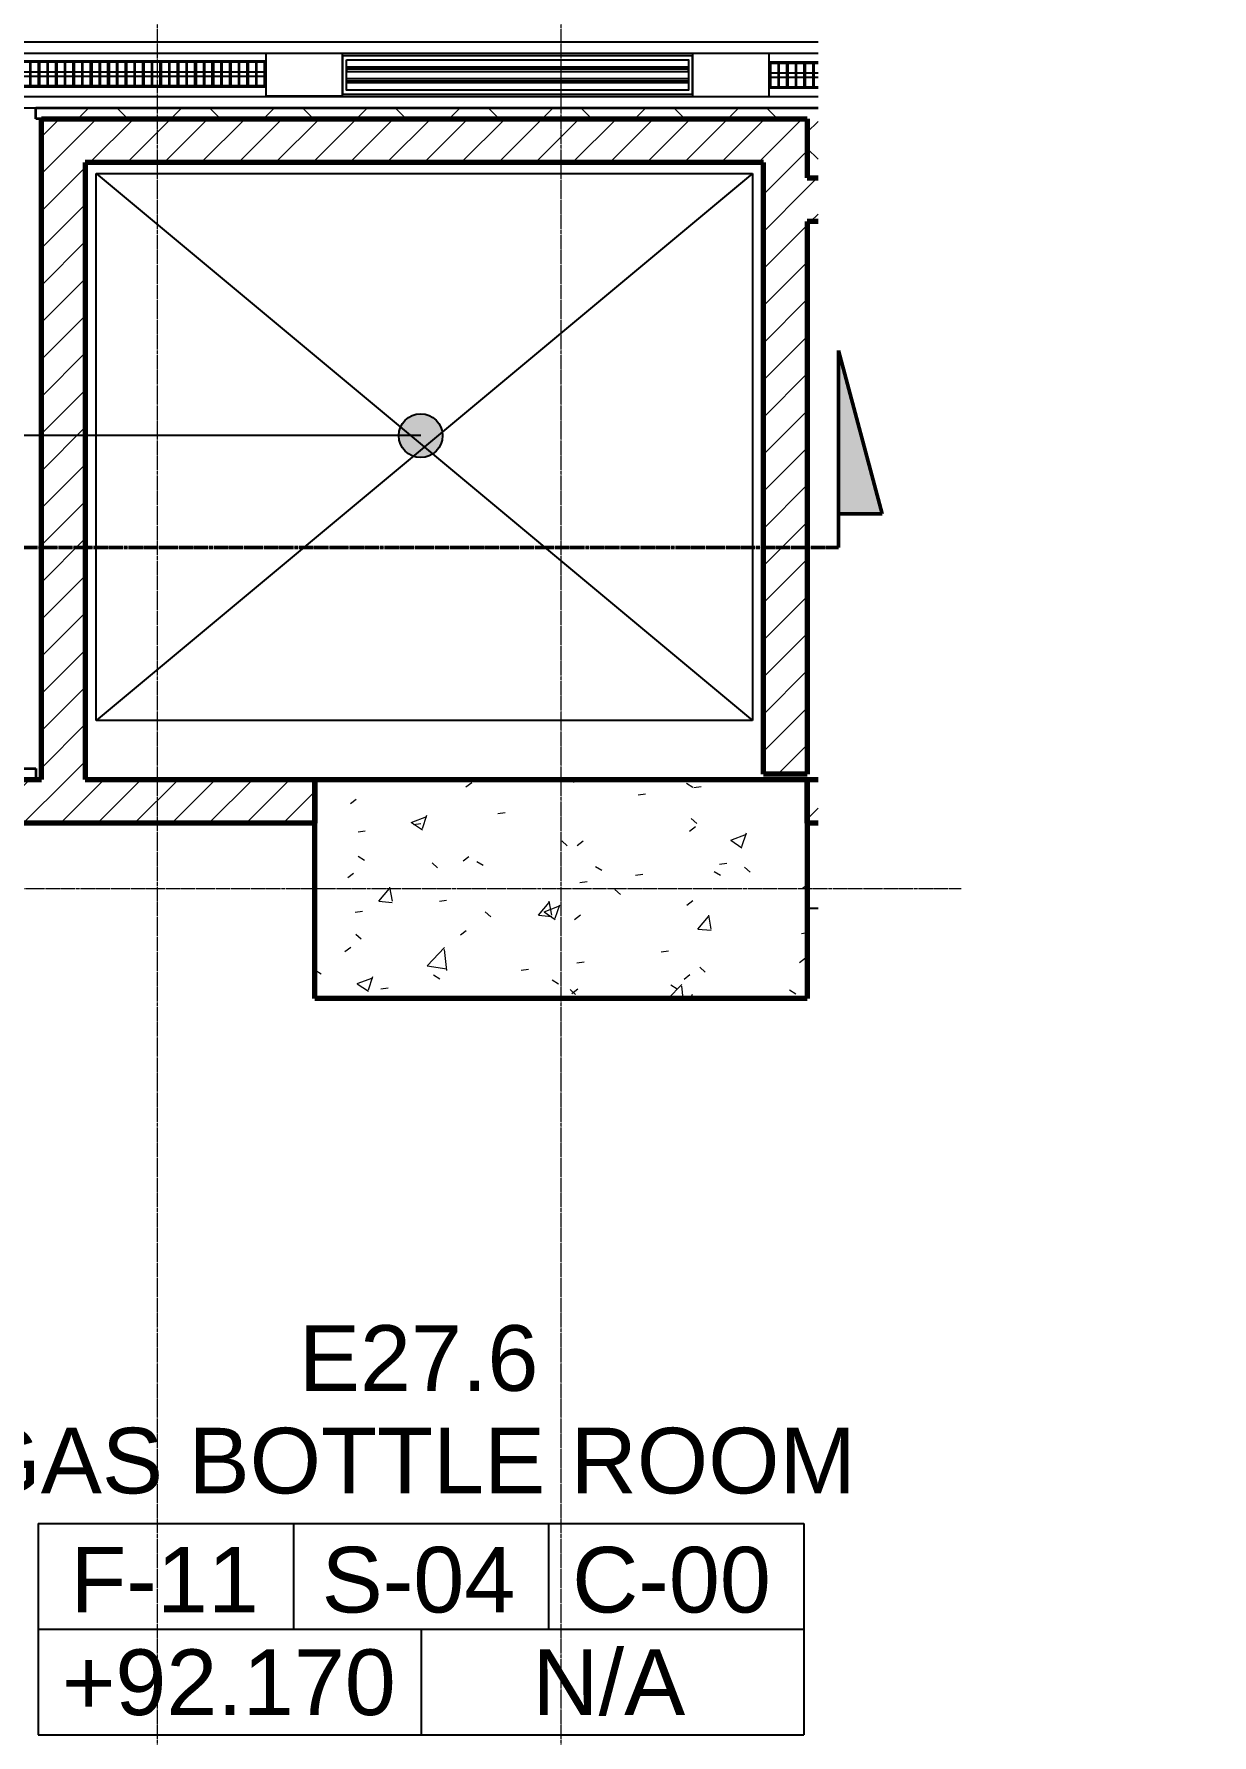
# Model space of a CAD drawing. Header units: millimetres. Extents: x -920231 to -841213, y -17301 to 22361.
# Drawn here: x -849691 to -844307, y -288 to 7487 of the extents above; entities that cross this region are included whole.
import ezdxf
from ezdxf.enums import TextEntityAlignment as Align
from ezdxf.xclip import XClip

# ---------------------------------------------------------------- set-up
doc = ezdxf.new("R2010")
doc.units = ezdxf.units.MM
doc.header["$XCLIPFRAME"] = 0
doc.linetypes.add('DPA_Grid _ Level 100', pattern=[10, 5.5, -1.6, 1.3, -1.6])
for name, color, linetype in [('000 - WIPEOUT', 250, 'Continuous'), ('001 - ASCESSORIES', 251, 'Continuous'), ('A04_TUBE SERIES', 2, 'Continuous'), ('A11_ALU.SOLID SHEET', 2, 'Continuous')]:
    doc.layers.add(name, color=color, linetype=linetype)
for name, color, linetype, lineweight in [('008 - LIGHTING', 1, 'Continuous', 9), ('_ _ A-DETL-OPENING', 1, 'Continuous', 25), ('A-COLS', 5, 'Continuous', 70), ('A-COLS-E', 1, 'Continuous', 35), ('A-FLOR', 6, 'Continuous', 70), ('A-ROOM-IDEN', 3, 'Continuous', 25), ('A-ROOM-LINE', 3, 'Continuous', 25), ('A-WALL', 5, 'Continuous', 35), ('A-WALL-FNSH', 2, 'Continuous', 35), ('A-WALL-PATT', 1, 'Continuous', 35), ('G-ANNO-SECL', 3, 'Continuous', 9), ('S-GRID', 251, 'Continuous', 9), ('WALL-E', 2, 'Continuous', 35)]:
    doc.layers.add(name, color=color, linetype=linetype, lineweight=lineweight)
doc.styles.add('Arial_2', font='arial.ttf', dxfattribs={"height": 300})
pattern_1 = [(45, (0, 0), (-84.852814, 84.852814), [])]
pattern_2 = [(45, (0, 0), (-212.13203, 212.13203), []), (135, (0, 0), (-212.13203, -212.13203), [])]

# ---------------------------------------------------------------- blocks, each defined once
blk = doc.blocks.new('Section - AEC_Section Tail - Filled-3249564-4230-01 ENLARGED MULTI-PURPOSE LEVEL - REFLECTED CEILING PLAN - SHEET 1')
at = {"layer": 'G-ANNO-SECL'}
blk.add_hatch(color=256, dxfattribs=at).paths.add_polyline_path([(0, 1.536), (-2, 1.536), (0, 9)])
at = {"layer": 'G-ANNO-SECL', "lineweight": 50}
for p, q in [((0, 9), (-2, 1.536)), ((0, 9), (0, 0)), ((0, 1.536), (0, 9)), ((-2, 1.536), (0, 1.536))]:
    blk.add_line(p, q, dxfattribs=at)
blk = doc.blocks.new('DPA_Room Tag Box - Standard-4486259-4230-01 ENLARGED MULTI-PURPOSE LEVEL - REFLECTED CEILING PLAN - SHEET 1')
at = {"layer": 'A-ROOM-LINE'}
for p, q in [((-17.5, -2.936), (-17.5, -12.604)), ((-17.5, -2.936), (17.5, -2.936)), ((-5.833, -2.936), (-5.833, -7.77)), ((5.833, -2.936), (5.833, -7.77)), ((17.5, -2.936), (17.5, -12.604)), ((-17.5, -7.77), (17.5, -7.77)), ((0, -7.77), (0, -12.604)), ((-17.5, -12.604), (17.5, -12.604))]:
    blk.add_line(p, q, dxfattribs=at)
blk = doc.blocks.new('*U2141')
at = {"layer": '_ _ A-DETL-OPENING'}
for p, q in [((23675, 3270), (20675, 770)), ((20675, 3270), (23675, 770)), ((20675, 770), (20675, 3270)), ((20675, 3270), (23675, 3270)), ((23675, 3270), (23675, 770)), ((23675, 770), (20675, 770))]:
    blk.add_line(p, q, dxfattribs=at)
at = {"layer": 'S-GRID', "linetype": 'DPA_Grid _ Level 100'}
for p, q in [((20955, -20855.1), (20955, 16910.1)), ((22800, -20855.1), (22800, 16910.1)), ((24628.5, 0), (-48793, 0))]:
    blk.add_line(p, q, dxfattribs=at)
blk = doc.blocks.new('*U1354')
blk.add_wipeout([(-25, 0), (25, 0), (25, 26550), (-25, 26550)]).dxf.layer = '000 - WIPEOUT'
at = {"layer": 'A04_TUBE SERIES', "color": 0}
blk.add_lwpolyline([(-25, 0), (25, 0), (25, 26550), (-25, 26550)], close=True, dxfattribs=at)
at = {"layer": 'Defpoints', "color": 250, "flags": 1}
blk.add_attdef('EXTR.OVL-LENGTH_', (-33.1, -9), '', height=5, dxfattribs=at)
blk = doc.blocks.new('*U1355')
blk.add_wipeout([(-25, 0), (25, 0), (25, 26550), (-25, 26550)]).dxf.layer = '000 - WIPEOUT'
at = {"layer": 'A04_TUBE SERIES', "color": 0}
blk.add_lwpolyline([(-25, 0), (25, 0), (25, 26550), (-25, 26550)], close=True, dxfattribs=at)
at = {"layer": 'Defpoints', "color": 250, "flags": 1}
blk.add_attdef('EXTR.OVL-LENGTH_', (-33.1, -9), '', height=5, dxfattribs=at)
blk = doc.blocks.new('*U1351')
at = {"color": 1}
blk.add_wipeout([(600, -60), (-600, -60), (-600, 60), (600, 60)], dxfattribs=at).dxf.layer = '000 - WIPEOUT'
at = {"layer": '001 - ASCESSORIES', "color": 0}
blk.add_lwpolyline([(600, -60), (-600, -60), (-600, 60), (600, 60)], close=True, dxfattribs=at)
at = {"layer": '001 - ASCESSORIES'}
for points in [[(-593.5, -55), (-598.5, -55), (-598.5, 55), (-593.5, 55)], [(595, -55), (-595, -55), (-595, 55), (595, 55)], [(-558.8, -55), (-553.8, -55), (-553.8, 55), (-558.8, 55)], [(-514, -55), (-519, -55), (-519, 55), (-514, 55)], [(-479.3, -55), (-474.3, -55), (-474.3, 55), (-479.3, 55)], [(-434.6, -55), (-439.6, -55), (-439.6, 55), (-434.6, 55)], [(-399.8, -55), (-394.8, -55), (-394.8, 55), (-399.8, 55)], [(-355.1, -55), (-360.1, -55), (-360.1, 55), (-355.1, 55)], [(-320.4, -55), (-315.4, -55), (-315.4, 55), (-320.4, 55)], [(-275.6, -55), (-280.6, -55), (-280.6, 55), (-275.6, 55)], [(-240.9, -55), (-235.9, -55), (-235.9, 55), (-240.9, 55)], [(-196.2, -55), (-201.2, -55), (-201.2, 55), (-196.2, 55)], [(-161.4, -55), (-156.4, -55), (-156.4, 55), (-161.4, 55)], [(-116.7, -55), (-121.7, -55), (-121.7, 55), (-116.7, 55)], [(-82, -55), (-77, -55), (-77, 55), (-82, 55)], [(-37.2, -55), (-42.2, -55), (-42.2, 55), (-37.2, 55)], [(-2.5, -55), (2.5, -55), (2.5, 55), (-2.5, 55)], [(42.2, -55), (37.2, -55), (37.2, 55), (42.2, 55)], [(77, -55), (82, -55), (82, 55), (77, 55)], [(121.7, -55), (116.7, -55), (116.7, 55), (121.7, 55)], [(156.4, -55), (161.4, -55), (161.4, 55), (156.4, 55)], [(201.2, -55), (196.2, -55), (196.2, 55), (201.2, 55)], [(235.9, -55), (240.9, -55), (240.9, 55), (235.9, 55)], [(280.6, -55), (275.6, -55), (275.6, 55), (280.6, 55)], [(315.4, -55), (320.4, -55), (320.4, 55), (315.4, 55)], [(360.1, -55), (355.1, -55), (355.1, 55), (360.1, 55)], [(394.8, -55), (399.8, -55), (399.8, 55), (394.8, 55)], [(439.6, -55), (434.6, -55), (434.6, 55), (439.6, 55)], [(474.3, -55), (479.3, -55), (479.3, 55), (474.3, 55)], [(519, -55), (514, -55), (514, 55), (519, 55)], [(553.8, -55), (558.8, -55), (558.8, 55), (553.8, 55)], [(598.5, -55), (593.5, -55), (593.5, 55), (598.5, 55)]]:
    blk.add_lwpolyline(points, close=True, dxfattribs=at)
for points in [[(-593.5, 10), (-558.8, 10)], [(-553.8, 10), (-519, 10)], [(-514, 10), (-479.3, 10)], [(-474.3, 10), (-439.6, 10)], [(-434.6, 10), (-399.8, 10)], [(-394.8, 10), (-360.1, 10)], [(-355.1, 10), (-320.4, 10)], [(-315.4, 10), (-280.6, 10)], [(-275.6, 10), (-240.9, 10)], [(-235.9, 10), (-201.2, 10)], [(-196.2, 10), (-161.4, 10)], [(-156.4, 10), (-121.7, 10)], [(-116.7, 10), (-82, 10)], [(-77, 10), (-42.2, 10)], [(-37.2, 10), (-2.5, 10)], [(2.5, 10), (37.2, 10)], [(42.2, 10), (77, 10)], [(82, 10), (116.7, 10)], [(121.7, 10), (156.4, 10)], [(161.4, 10), (196.2, 10)], [(201.2, 10), (235.9, 10)], [(240.9, 10), (275.6, 10)], [(280.6, 10), (315.4, 10)], [(320.4, 10), (355.1, 10)], [(360.1, 10), (394.8, 10)], [(399.8, 10), (434.6, 10)], [(439.6, 10), (474.3, 10)], [(479.3, 10), (514, 10)], [(519, 10), (553.8, 10)], [(558.8, 10), (593.5, 10)], [(-593.5, -10), (-558.8, -10)], [(-553.8, -10), (-519, -10)], [(-514, -10), (-479.3, -10)], [(-474.3, -10), (-439.6, -10)], [(-434.6, -10), (-399.8, -10)], [(-394.8, -10), (-360.1, -10)], [(-355.1, -10), (-320.4, -10)], [(-315.4, -10), (-280.6, -10)], [(-275.6, -10), (-240.9, -10)], [(-235.9, -10), (-201.2, -10)], [(-196.2, -10), (-161.4, -10)], [(-156.4, -10), (-121.7, -10)], [(-116.7, -10), (-82, -10)], [(-77, -10), (-42.2, -10)], [(-37.2, -10), (-2.5, -10)], [(2.5, -10), (37.2, -10)], [(42.2, -10), (77, -10)], [(82, -10), (116.7, -10)], [(121.7, -10), (156.4, -10)], [(161.4, -10), (196.2, -10)], [(201.2, -10), (235.9, -10)], [(240.9, -10), (275.6, -10)], [(280.6, -10), (315.4, -10)], [(320.4, -10), (355.1, -10)], [(360.1, -10), (394.8, -10)], [(399.8, -10), (434.6, -10)], [(439.6, -10), (474.3, -10)], [(479.3, -10), (514, -10)], [(519, -10), (553.8, -10)], [(558.8, -10), (593.5, -10)]]:
    blk.add_lwpolyline(points, dxfattribs=at)
blk = doc.blocks.new('*U1408')
blk.add_point((0, 0))
at = {"layer": 'Defpoints', "color": 250}
blk.add_text('AL.SHEET-HAT-TYPE-C', height=7, rotation=270, dxfattribs=at).set_placement((15, 0), align=Align.BOTTOM_CENTER)
blk.add_wipeout([(0, -100), (350, -100), (350, 100), (0, 100)]).dxf.layer = '000 - WIPEOUT'
at = {"layer": 'A11_ALU.SOLID SHEET', "color": 0}
blk.add_lwpolyline([(0, -100), (350, -100), (350, 100), (0, 100)], close=True, dxfattribs=at)
blk = doc.blocks.new('*U1348')
at = {"layer": '001 - ASCESSORIES', "color": 0, "linetype": 'ByBlock'}
blk.add_lwpolyline([(800, 87.5), (-800, 87.5), (-800, -87.5), (800, -87.5)], close=True, dxfattribs=at)
at = {"layer": '001 - ASCESSORIES', "linetype": 'ByBlock'}
for points in [[(-781.5, 69), (781.5, 69), (781.5, -69), (-781.5, -69)], [(781.5, 36.3), (-781.5, 36.3), (-781.5, 16.3), (781.5, 16.3)], [(-781.5, -16.3), (781.5, -16.3), (781.5, -36.3), (-781.5, -36.3)]]:
    blk.add_lwpolyline(points, close=True, dxfattribs=at)
for points in [[(781.5, 26.3), (-781.5, 26.3)], [(-781.5, -26.3), (781.5, -26.3)]]:
    blk.add_lwpolyline(points, dxfattribs=at)
blk = doc.blocks.new('*U1512')
at = {"layer": '008 - LIGHTING'}
blk.add_blockref('*U1351', (-101049, 3720), dxfattribs=at)
at = {"layer": 'A11_ALU.SOLID SHEET', "color": 1}
blk.add_blockref('*U1408', (-103949, 3725), dxfattribs=at)
at = {"layer": '008 - LIGHTING'}
blk.add_blockref('*U1351', (-104549, 3725), dxfattribs=at)
at = {"layer": 'A11_ALU.SOLID SHEET', "color": 1}
blk.add_blockref('*U1408', (-101999, 3720), dxfattribs=at)
at = {"layer": '008 - LIGHTING'}
blk.add_blockref('*U1348', (-102799, 3720), dxfattribs=at)
at = {"layer": 'A04_TUBE SERIES', "linetype": 'ByBlock', "rotation": 270}
for name, p in [('*U1355', (-126175, 3845)), ('*U1354', (-126175, 3595))]:
    blk.add_blockref(name, p, dxfattribs=at)

msp = doc.modelspace()

# ---------------------------------------------------------------- block references
ref = msp.add_blockref('*U1512', (-744682.4, 3579))
XClip(ref).set_block_clipping_path([(-170955.001718735, -20880.0077451951), (-101425.4223389953, 14393.0014498747)])
at = {"layer": 'G-ANNO-SECL', "lineweight": 25, "extrusion": (0, 0, -1), "xscale": 99.99999999999993, "yscale": 99.99999999999993, "zscale": 99.99999999999993}
msp.add_blockref('Section - AEC_Section Tail - Filled-3249564-4230-01 ENLARGED MULTI-PURPOSE LEVEL - REFLECTED CEILING PLAN - SHEET 1', (846014.2, 5139.9), dxfattribs=at)

# ---------------------------------------------------------------- next in the draw order: hatches: boundary and pattern name
at = {"layer": 'A-COLS-E', "lineweight": 9}
h = msp.add_hatch(dxfattribs=at)
h.set_pattern_fill('FP_1', color=256, style=0, pattern_type=2)
h.set_pattern_definition([(50, (0, 0), (728.7365, -63.75582), [76.2, -838.2]), (355, (0, 0), (-140.9716, 764.2276), [60.96, -670.56]), (100.451, (60.7, -5.3), (587.77, 700.46675), [64.76, -712.36]), (46.184, (0, 203.2), (1084.3162, -168.171), [114.3, -1257.3]), (96.636, (90.4, 189.2), (949.6099, 989.7098), [97.14, -1068.54]), (351.184, (0, 203.2), (949.6206, 989.7012), [91.44, -1005.84]), (21, (101.6, 152.4), (606.45787, -409.06057), [76.2, -838.2]), (326, (101.6, 152.4), (247.20834, 736.7529), [60.96, -670.56]), (71.451, (152.14, 118.3), (853.66825, 327.6855), [64.76, -712.36]), (37.5, (0, 0), (12.35469, 338.22012), [33.528, -628.904, 33.528, -647.192, -673.1]), (37.5, (0, 0), (12.35469, 338.22012), [-1343.152, 33.528, -639.572]), (7.5, (0, 0), (267.27887, 400.72213), [33.528, -354.584, 33.528, -613.664, -256.54]), (7.5, (0, 0), (267.27887, 400.72213), [-1035.304, 33.528, -223.012]), (327.5, (-226.57, 0), (542.36333, -22.915345), [33.528, -220.472, 33.528, -758.952, -1051.56]), (327.5, (-226.57, 0), (542.36333, -22.915345), [-1046.48, 33.528, -1018.032]), (317.5, (-328.17, 0), (592.51696, 101.7071), [33.528, -296.672, 33.528, -492.76, -746.76]), (317.5, (-328.17, 0), (592.51696, 101.7071), [-856.488, 33.528, -713.232])])
h.paths.add_polyline_path([(-846157.4, 3079), (-846157.4, 4079), (-848407.4, 4079), (-848407.4, 3079), (-847419.1, 3079)])
at = {"layer": 'A-ROOM-IDEN'}
h = msp.add_hatch(color=256, dxfattribs=at)
edge = h.paths.add_edge_path()
edge.add_arc((-847923.7, 5651.1), 100, 0, 360)
at = {"layer": 'A-WALL-PATT', "lineweight": 9}
h = msp.add_hatch(dxfattribs=at)
h.set_pattern_fill('FP_3', color=256, style=0, pattern_type=2)
h.set_pattern_definition(pattern_2)
h.paths.add_polyline_path([(-846157.4, 7099), (-846107.8, 7099), (-846107.8, 7149), (-849682.4, 7149), (-849682.4, 7099), (-847419.1, 7099)])
h = msp.add_hatch(dxfattribs=at)
h.set_pattern_fill('FP_2', color=256, style=0, pattern_type=2)
h.set_pattern_definition(pattern_1)
h.paths.add_polyline_path([(-849657.4, 4079), (-849457.4, 4079), (-849457.4, 7099), (-849657.4, 7099), (-849657.4, 6409.6)])
h = msp.add_hatch(dxfattribs=at)
h.set_pattern_fill('FP_2', color=256, style=0, pattern_type=2)
h.set_pattern_definition(pattern_1)
h.paths.add_polyline_path([(-846357.4, 6899), (-846357.4, 7099), (-849457.4, 7099), (-849457.4, 6899), (-847419.1, 6899)])
h = msp.add_hatch(dxfattribs=at)
h.set_pattern_fill('FP_2', color=256, style=0, pattern_type=2)
h.set_pattern_definition(pattern_1)
h.paths.add_polyline_path([(-846357.4, 4104), (-846157.4, 4104), (-846157.4, 7099), (-846357.4, 7099), (-846357.4, 6409.6)])
h = msp.add_hatch(dxfattribs=at)
h.set_pattern_fill('FP_3', color=256, style=0, pattern_type=2)
h.set_pattern_definition(pattern_2)
h.paths.add_polyline_path([(-846157.4, 6829), (-846107.8, 6829), (-846107.8, 7099), (-846157.4, 7099)])
h = msp.add_hatch(dxfattribs=at)
h.set_pattern_fill('FP_2', color=256, style=0, pattern_type=2)
h.set_pattern_definition(pattern_1)
h.paths.add_polyline_path([(-846107.8, 6629), (-846107.8, 6829), (-846157.4, 6829), (-846157.4, 6629)])
h = msp.add_hatch(dxfattribs=at)
h.set_pattern_fill('FP_3', color=256, style=0, pattern_type=2)
h.set_pattern_definition(pattern_2)
h.paths.add_polyline_path([(-849682.4, 4079), (-849682.4, 4129), (-850817.4, 4129), (-850817.4, 4079), (-850767.4, 4079)])
h = msp.add_hatch(dxfattribs=at)
h.set_pattern_fill('FP_2', color=256, style=0, pattern_type=2)
h.set_pattern_definition(pattern_1)
h.paths.add_polyline_path([(-848407.4, 3879), (-848407.4, 4079), (-850567.4, 4079), (-850567.4, 3879)])
h = msp.add_hatch(dxfattribs=at)
h.set_pattern_fill('FP_2', color=256, style=0, pattern_type=2)
h.set_pattern_definition(pattern_1)
h.paths.add_polyline_path([(-846107.8, 3879), (-846107.8, 4079), (-846157.4, 4079), (-846157.4, 3879)])

# ---------------------------------------------------------------- next in the draw order: linework, layer by layer
at = {"layer": 'A-COLS'}
for p, q in [((-848407.4, 3079), (-848407.4, 4079)), ((-848407.4, 4079), (-846157.4, 4079)), ((-846157.4, 4079), (-846157.4, 3079)), ((-846157.4, 3079), (-848407.4, 3079))]:
    msp.add_line(p, q, dxfattribs=at)
at = {"layer": 'A-FLOR', "lineweight": 25}
for p, q in [((-846157.4, 3489), (-846157.4, 4079)), ((-846157.4, 4079), (-846107.8, 4079)), ((-846107.8, 3489), (-846157.4, 3489))]:
    msp.add_line(p, q, dxfattribs=at)
at = {"layer": 'A-ROOM-IDEN'}
msp.add_line((-847923.7, 5651.1), (-851489.4, 5651.1), dxfattribs=at)
msp.add_circle((-847923.7, 5651.1), 100, dxfattribs=at)
at = {"layer": 'A-WALL', "color": 7, "lineweight": 70}
for p, q in [((-849657.4, 4079), (-849657.4, 7099)), ((-849657.4, 7099), (-849457.4, 7099)), ((-849457.4, 7099), (-846357.4, 7099)), ((-846357.4, 7099), (-846157.4, 7099)), ((-846157.4, 7099), (-846157.4, 6829)), ((-846357.4, 6899), (-849457.4, 6899)), ((-849457.4, 6899), (-849457.4, 4079)), ((-846357.4, 4104), (-846357.4, 6899)), ((-846157.4, 6829), (-846107.8, 6829)), ((-846157.4, 6629), (-846157.4, 4104)), ((-846107.8, 6629), (-846157.4, 6629)), ((-850567.4, 4079), (-849657.4, 4079)), ((-849457.4, 4079), (-848407.4, 4079)), ((-848407.4, 4079), (-848407.4, 3879)), ((-846157.4, 4104), (-846357.4, 4104)), ((-846157.4, 3879), (-846157.4, 4079)), ((-846157.4, 4079), (-846107.8, 4079)), ((-848407.4, 3879), (-850567.4, 3879)), ((-846107.8, 3879), (-846157.4, 3879))]:
    msp.add_line(p, q, dxfattribs=at)
at = {"layer": 'A-WALL-FNSH', "color": 250}
for p, q in [((-849682.4, 7149), (-846107.8, 7149)), ((-849682.4, 7099), (-849682.4, 7149)), ((-846157.4, 7099), (-849682.4, 7099)), ((-846157.4, 6829), (-846157.4, 7099)), ((-846107.8, 6829), (-846157.4, 6829)), ((-850817.4, 4129), (-849682.4, 4129)), ((-849682.4, 4129), (-849682.4, 4079)), ((-849682.4, 4079), (-850767.4, 4079))]:
    msp.add_line(p, q, dxfattribs=at)
at = {"layer": 'G-ANNO-SECL', "linetype": 'DPA_Grid _ Level 100', "lineweight": 50}
msp.add_line((-918420, 5139.9), (-846014.2, 5139.9), dxfattribs=at)
at = {"layer": 'WALL-E'}
for p, q in [((-847107.4, 7099), (-848607.4, 7099)), ((-848607.4, 6899), (-847107.4, 6899))]:
    msp.add_line(p, q, dxfattribs=at)

# ---------------------------------------------------------------- next in the draw order: block references
msp.add_blockref('*U2141', (-870082.4, 3579))
at = {"layer": 'A-ROOM-IDEN', "xscale": 99.99999999999993, "yscale": 99.99999999999993, "zscale": 99.99999999999993}
msp.add_blockref('DPA_Room Tag Box - Standard-4486259-4230-01 ENLARGED MULTI-PURPOSE LEVEL - REFLECTED CEILING PLAN - SHEET 1', (-847922.3, 972.6), dxfattribs=at)

# ---------------------------------------------------------------- next in the draw order: texts
at = {"layer": 'A-ROOM-IDEN', "lineweight": 9, "char_height": 300, "attachment_point": 1, "style": 'Arial_2'}
for s, insert, width in [('E27.6', (-848480.9, 1585.1), 1354.852), ('GAS BOTTLE ROOM', (-849986.3, 1116.3), 4994.513), ('F-11', (-849525, 572), 1058.227), ('S-04', (-848376.8, 572), 1090.295), ('C-00', (-847231.7, 572), 1114.346), ('+92.170', (-849564.1, 103.3), 1883.966), ('N/A', (-847413.2, 103.3), 857.806)]:
    msp.add_mtext(s, dxfattribs=dict(at, insert=insert, width=width))

doc.saveas('drawing.dxf')
